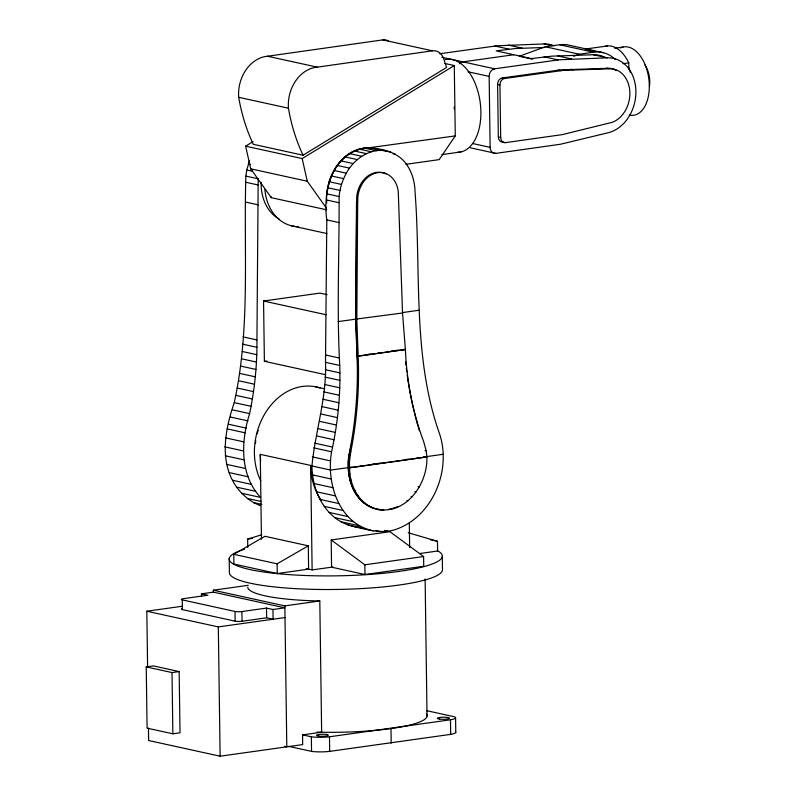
<?xml version="1.0" encoding="UTF-8"?>
<svg xmlns="http://www.w3.org/2000/svg" width="796" height="796" viewBox="0 0 796 796"><rect width="100%" height="100%" fill="white"/><g stroke="black" fill="none" stroke-linecap="round" stroke-linejoin="round"><path stroke-width="1.19" d="M245.884 176.105C243.506 251.436 250.601 328.39 234.253 402.607C224.084 432.069 217.985 468.396 241.815 493.301L260.561 497.41C239.516 474.774 240.939 441.243 249.616 413.612C254.69 389.413 257.198 364.668 256.939 339.942L258.193 178.811L245.884 176.105L246.78 169.986L249.576 160.513M325.504 362.339L326.808 219.895C322.718 191.836 331.524 153.877 363.981 147.976C377.772 147.638 393.373 150.315 403.423 160.553C411.214 169.031 414.825 180.612 415.044 191.975C421.233 271.545 412.268 355.235 438.954 432.119C452.347 468.814 433.352 516.654 395.373 529.559C381.901 534.026 367.901 529.847 354.648 526.763C347.404 525.28 340.638 522.106 334.758 517.629C319.415 505.261 312.261 485.252 311.942 465.968C315.286 431.382 326.877 397.602 325.504 362.339L339.743 365.464C340.708 394.438 337.842 423.492 331.574 451.78C326.071 482.983 338.738 523.788 373.404 530.882M357.812 366.17A257.944 207.497 -84.5 0 0 357.215 355.911L355.822 319.136L356.698 196.911A25.313 20.099 -77.6 0 1 386.03 173.896M401.801 349.653L405.383 349.424L405.811 357.404A257.944 207.497 -84.5 0 0 423.621 441.462L426.159 450.665L426.855 456.854L425.681 456.745L426.855 456.994C427.95 482.933 407.393 513.649 378.856 509.629C352.996 505.102 344.18 474.068 349.643 451.491A327.335 263.317 -84.5 0 0 357.006 355.941L355.653 319.156L356.518 201.617L357.693 201.876L356.827 319.415L358.17 356.051L405.383 349.424L402.537 312.987L398.259 191.498A25.313 20.099 -77.6 0 0 377.762 172.652A25.313 20.099 -77.6 0 0 357.872 197.169L357.693 201.876M339.743 365.464C336.658 309.206 339.414 252.839 339.076 196.552C339.902 188.363 342.34 180.384 346.31 173.18C353.951 159.17 369.623 147.877 386.169 150.882M381.672 509.729A48.009 38.118 -77.6 0 1 348.439 467.59L348.409 461.312L349.852 451.551A257.944 207.497 -84.5 0 0 351.325 444.845M426.855 456.994L349.514 467.869L348.35 467.61L349.514 467.72L349.484 461.431L350.817 451.611A327.335 263.317 -84.5 0 0 358.429 364.031L358.18 356.2L405.393 349.563M444.665 63.441L454.287 65.551L455.272 135.907L439.173 159.628L405.95 164.294M326.629 209.816L271.277 197.677L250.72 168.832L245.626 146.166L253.019 141.648M303.057 155.22L446.616 67.421L443.591 58.536A14.636 11.622 -77.6 0 0 432.457 50.815L382.697 39.9L267.546 56.237A34.835 27.661 -77.6 0 0 238.691 97.301A176.443 140.086 -77.6 0 0 253.297 144.305L303.057 155.22A176.443 140.086 -77.6 0 1 288.441 108.216A34.835 27.661 -77.6 0 1 317.296 67.153L432.457 50.815M245.626 146.166L302.181 158.573L454.287 65.551M233.755 554.315L264.919 536.295L308.291 545.817L308.619 569.14L277.257 573.548L233.885 564.036L233.755 554.315L277.127 563.827L308.291 545.817M603.318 52.705L569.329 45.243A39.472 31.343 -77.6 0 0 559.638 44.765L545.35 46.765L519.241 56.277L532.594 59.212M573.667 56.297L579.349 54.227L593.637 52.218A39.472 31.343 -77.6 0 1 615.358 59.541M247.755 547.578L247.636 539.071L261.844 534.713M388.438 509.42L392.776 508.465A48.128 38.208 -77.6 0 0 397.721 506.555M148.454 728.081L148.623 740.519L220.124 756.2L302.689 744.598L302.55 734.877L311.345 736.807A15.462 2.657 -0.8 0 0 329.484 736.788L450.466 719.793A15.005 2.577 -0.8 0 0 454.227 716.728L426.547 710.659M288.669 746.369L311.544 751.384A15.462 2.657 -0.8 0 0 329.693 751.374L450.675 734.37A15.005 2.577 -0.8 0 0 455.441 731.822M439.86 53.73L497.072 45.78L544.106 43.949A38.138 30.278 -77.6 0 1 554.175 45.79M544.593 47.462L515.639 48.506L496.177 50.874L531.35 58.586L551.927 56.148L593.328 54.745A38.138 30.278 -77.6 0 1 604.263 56.964M513.768 54.735L462.954 61.869A6.905 5.482 -77.6 0 0 459.59 63.75M607.418 45.949L585.229 49.073L594.204 51.083M614.691 48.238L623.029 47.063M441.86 57.242L494.605 68.814L559.24 59.77L607.398 57.829A38.138 30.278 -77.6 0 1 635.885 91.331A38.138 30.278 -77.6 0 1 608.442 132.683L560.424 144.255L495.789 153.379L469.998 147.728M502.286 77.958L504.634 78.476L563.618 70.327L611.875 68.764A27.76 22.039 -77.6 0 1 629.885 93.013A27.76 22.039 -77.6 0 1 612.622 122.226L562.334 134.614L505.53 142.633L503.181 142.116A5.92 4.696 -77.6 0 1 498.336 136.952L497.609 84.456A5.92 4.696 -77.6 0 1 502.286 77.958L560.185 69.909L609.537 68.247A27.76 22.039 -77.6 0 1 616.393 70.585M622.83 63.7L628.78 62.864L628.87 68.934M326.728 203A46.377 36.825 -77.6 0 1 365.195 148.295L455.272 135.907M441.83 154.613L460.884 151.936M325.743 374.757L264.391 361.294L263.556 301.027L319.912 293.107L327.136 294.689M338.161 321.614L355.822 319.136M402.706 312.539L419.134 310.231M402.537 312.987L355.653 319.156M264.391 361.294L266.849 360.956M367.901 354.409L370.319 354.071M378.796 352.877L381.214 352.538M390.906 351.185L393.324 350.837M395.741 350.499L398.169 350.16M352.031 467.093L330.698 470.088L311.942 465.968M360.618 465.879L363.175 465.521M371.672 464.327L374.22 463.969M377.811 463.471L380.359 463.113M382.717 462.775L385.264 462.416M406.04 459.501L408.497 459.153M417.094 457.949L419.641 457.591M423.233 457.083L443.422 454.247M349.514 467.72L426.855 456.854M247.636 539.071L252.531 538.385M331.196 539.967L389.94 531.708L423.591 556.533L423.731 566.255L364.986 574.513L331.584 567.18L331.196 539.967L364.847 564.792L423.591 556.533M419.522 553.558L437.611 551.021L437.482 541.3L408.268 532.773M306.201 568.613L312.131 569.916L332.877 567.001M272.958 609.497L273.098 619.218L266.65 617.805L242.044 621.268A4.935 0.846 -0.8 0 1 235.138 621.178L182.393 609.607L182.264 599.885L235.009 611.457A4.935 0.846 -0.8 0 0 241.904 611.547L266.511 608.084L272.958 609.497L284.868 607.826L213.368 592.144L213.338 590.204L248.302 585.289M201.497 596.244L201.458 593.816L213.368 592.144M147.608 667.177L146.822 611.228L182.125 606.273M213.338 590.204L284.839 605.885L319.803 600.97L321.644 732.201L302.55 734.877M146.822 611.228L218.323 626.92L285.008 617.547M146.235 666.909L153.379 665.904L179.16 671.565L180.015 732.798L172.871 733.803L147.091 728.151L146.235 666.909L172.016 672.57L179.16 671.565M367.115 148.295L369.792 148.255M317.087 732.091L325.027 732.28A88.814 15.273 -0.8 0 0 426.497 714.092M357.006 355.941L358.17 356.051M424.994 450.556L426.159 450.665M349.643 451.491L350.817 451.611M348.947 455.033L350.111 455.143M348.32 461.312L349.484 461.431M381.672 509.778L377.682 509.37L378.856 509.629M354.648 526.763L358.28 527.141M559.638 44.765L593.637 52.218M544.106 43.949L552.305 45.75M593.328 54.745L607.398 57.829M545.35 46.765L579.349 54.227M508.326 45.083L522.395 48.168M557.558 55.879L571.618 58.964M606.542 68.108L608.89 68.625M494.814 46.009L508.883 49.093M544.046 56.805L558.115 59.889M571.04 69.232L573.379 69.749M558.125 70.118L560.474 70.625M468.048 71.769L489.142 76.396A6.905 5.482 -77.6 0 1 494.605 68.814M497.609 84.456L499.948 84.973A5.92 4.696 -77.6 0 1 504.634 78.476M267.546 56.237L317.296 67.153M498.336 136.952L500.684 137.469A5.92 4.696 -77.6 0 0 505.53 142.633M472.555 143.499L490.137 147.359A6.905 5.482 -77.6 0 0 495.789 153.379M238.691 97.301L288.441 108.216M378.607 149.479L390.916 152.175M368.956 147.678L381.264 150.374M393.184 153.757L395.423 154.245M363.981 147.976L376.289 150.673M359.006 149.071L371.314 151.767M354.14 150.951L366.449 153.648M349.444 153.578L361.752 156.275M345.016 156.902L357.324 159.598M340.917 160.872L353.225 163.578M337.225 165.429L349.534 168.125M334.002 170.473L346.31 173.18M331.305 175.936L343.613 178.642M248.302 163.976L250.541 164.474M329.176 181.727L341.484 184.423M250.72 168.832L307.276 181.239L326.41 208.094M246.78 169.986L252.372 171.21M327.654 187.727L339.962 190.423M326.768 193.846L339.076 196.552M245.646 182.244L257.954 184.941M326.529 199.985L338.837 202.681M245.924 202.154L258.232 204.851M326.808 219.895L339.116 222.601M291.117 225.696L326.957 233.556M263.556 301.027L326.111 314.748M243.029 336.887L256.939 339.942M325.504 354.986L339.414 358.041M242.7 344.18L256.939 347.305M242.213 351.484L256.77 354.678M325.345 369.712L339.902 372.906M241.556 358.797L256.451 362.061M325.017 377.105L339.902 380.369M240.74 366.11L255.954 369.453M324.529 384.488L339.743 387.831M315.057 386.697L324.609 388.796M239.765 373.433L255.307 376.836M323.873 391.881L339.414 395.294M238.631 380.747L254.491 384.229M323.057 399.274L338.917 402.746M237.327 388.05L253.506 391.602M322.082 406.647L338.26 410.199M235.875 395.343L252.372 398.965M320.947 414L337.444 417.621M234.253 402.607L251.078 406.298M319.644 421.343L336.459 425.034M232.482 409.85L249.616 413.612M318.191 428.656L335.325 432.407M230.551 417.064L248.004 420.885M316.569 435.929L334.022 439.76M228.472 424.228L246.233 428.129M314.798 443.173L332.559 447.063M227.089 428.855L245.049 432.795M313.614 447.84L331.574 451.78M225.377 437.83L243.735 441.86M312.301 456.894L330.658 460.924M418.109 486.655L419.273 486.913M261.456 539.19L260.272 454.367L310.669 465.421A60.685 48.188 -77.6 0 0 321.266 500.395M348.767 473.749L349.932 474.008C351.623 488.406 359.911 503.062 374.03 508.306L372.856 508.047M224.621 446.815L243.377 450.934M414.835 491.769L416.01 492.027M349.832 479.69L351.006 479.948M411.094 496.386L412.268 496.644M225.228 455.76L243.984 459.869M312.549 474.913L331.305 479.023M351.543 485.331L352.718 485.59M406.945 500.415L408.119 500.664M353.862 490.585L355.036 490.843M226.79 464.406L245.546 468.526M314.112 483.57L332.867 487.679M356.747 495.341L357.921 495.6M360.15 499.54L361.324 499.798M392.756 508.345L393.93 508.604M229.278 472.625L248.034 476.734M316.609 491.779L335.355 495.898M364.021 503.092L365.195 503.351M368.279 505.948L369.453 506.206M382.667 509.878L383.841 510.137M232.651 480.267L251.407 484.376M319.982 499.42L338.738 503.53M236.86 487.192L255.606 491.311M324.181 506.346L342.937 510.465M329.136 512.455L347.892 516.564M241.815 493.301L247.437 498.475L261.506 501.56M334.758 517.629L353.514 521.738M430.248 539.708L437.482 541.3M384.508 530.415L388.03 531.181M247.437 498.475L253.635 502.624L261.844 504.425M340.957 521.778L359.712 525.897M375.971 530.594L380.657 531.628M347.633 524.843L366.379 528.962M201.458 593.816L207.905 595.229L183.299 598.692A4.935 0.846 -0.8 0 0 182.264 599.885M284.391 746.3L286.809 746.827L284.839 605.885M373.861 148.175L377.423 149.15M253.635 502.624L260.302 505.689M270.958 196.403L271.277 197.677M302.181 158.573L307.276 181.239M349.514 467.869L349.932 474.008M499.948 84.973L500.684 137.469M489.142 76.396L490.137 147.359M455.581 717.783L455.78 732.36M450.466 719.793L450.675 734.37M442.297 556.424L442.486 570.026A106.574 18.328 -0.8 0 1 333.962 589.488A106.574 18.328 -0.8 0 1 229.387 572.234L229.198 558.633M425.124 578.921L427.034 716.082M409.313 523.002L409.651 547.588M390.995 728.569L391.194 743.146M364.847 564.792L364.986 574.513M329.484 736.788L329.693 751.374M310.669 465.421L312.131 569.916M311.345 736.807L311.544 751.384M277.127 563.827L277.257 573.548M266.511 608.084L266.65 617.805M241.904 611.547L242.044 621.268M235.009 611.457L235.138 621.178M218.323 626.92L220.124 756.2M172.016 672.57L172.871 733.803M644.969 65.033A19.741 11.512 82 0 1 649.437 86.406M604.602 46.546A37.78 22.039 82 0 1 628.78 62.864M620.502 47.939A34.536 20.139 82 0 1 648.82 78.874A34.536 20.139 82 0 1 629.268 115.112M628.522 67.272A34.536 20.139 82 0 1 630.313 72.426M445.233 59.581A46.874 27.333 82 0 1 480.237 102.744A46.874 27.333 82 0 1 457.332 152.334M454.118 107.032A46.874 27.333 82 0 1 454.377 109.47M382.697 39.9A14.636 11.622 -77.6 0 1 388.398 40.875M298.291 226.611A46.377 36.825 -77.6 0 1 295.863 226.502M294.669 226.372A46.377 36.825 -77.6 0 1 264.899 189.428M326.997 194.692A46.377 36.825 -77.6 0 1 328.211 186.294M328.489 185.12A46.377 36.825 -77.6 0 1 350.21 153.479M351.116 152.931A46.377 36.825 -77.6 0 1 354.847 151.051M355.792 150.653A46.377 36.825 -77.6 0 1 358.668 149.638M360.608 149.121A46.377 36.825 -77.6 0 1 370.339 148.374M419.333 430.745A327.335 263.317 -84.5 0 1 418.397 427.571M418.089 426.517A327.335 263.317 -84.5 0 1 416.029 419.034M415.751 417.97A327.335 263.317 -84.5 0 1 414.388 412.577M414.129 411.502A327.335 263.317 -84.5 0 1 407.204 375.175M406.746 371.812A327.335 263.317 -84.5 0 1 406.318 368.449M405.92 365.085A327.335 263.317 -84.5 0 1 405.542 361.712M352.23 440.347A257.944 207.497 -84.5 0 1 351.792 442.596M279.117 219.079A43.422 34.477 -77.6 0 1 261.148 182.254M182.393 609.607A4.935 0.846 -0.8 0 1 181.846 608.771M319.803 600.97A88.217 15.164 -0.8 0 1 247.725 587.189M260.67 461.013A60.685 48.188 -77.6 0 1 260.272 454.367M260.829 480.983A60.685 48.188 -77.6 0 1 265.973 411.96A60.685 48.188 -77.6 0 1 320.151 388.02M255.476 443.233A54.755 43.472 -77.6 0 1 255.785 440.865M257.178 433.84A54.755 43.472 -77.6 0 1 258.143 430.397M437.283 550.583A106.574 18.328 -0.8 0 1 323.345 575.896A106.574 18.328 -0.8 0 1 244.462 549.31M318.768 736.091A5.92 1.015 -0.8 0 0 328.31 735.315A5.92 1.015 -0.8 0 0 320.29 734.33A5.92 1.015 -0.8 0 0 318.768 736.091M439.651 719.116A6.069 1.045 -0.8 0 0 449.432 718.32A6.069 1.045 -0.8 0 0 441.223 717.305A6.069 1.045 -0.8 0 0 439.651 719.116"/></g></svg>
